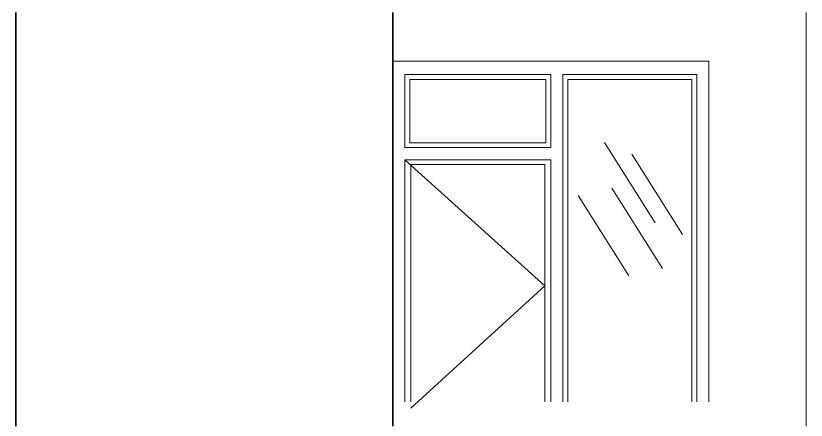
# Model space of a CAD drawing. Header units: inches. Extents: x -7543 to -822, y 102837 to 190349.
# Drawn here: x -826.4394 to -826.3744, y 102837.0004 to 102837.0336 of the extents above; entities that cross this region are included whole.
import ezdxf

# ---------------------------------------------------------------- set-up
doc = ezdxf.new("R2010")
doc.units = ezdxf.units.IN
doc.header["$MEASUREMENT"] = 0
doc.linetypes.add('ACAD_ISO07W100', pattern=[3, 0, -3])
doc.layers.add('DUVAR', color=7, linetype='Continuous', lineweight=35, true_color=0xfc4642)
doc.layers.add('PENCERE', color=7, linetype='Continuous', lineweight=18, true_color=0xffb360)

msp = doc.modelspace()

# ---------------------------------------------------------------- linework, layer by layer
at = {"layer": 'DUVAR'}
for p, q in [((-826.439414, 102836.999887, -0.002), (-826.439414, 102837.033887, -0.002)), ((-826.408414, 102836.999887, -0.002), (-826.408414, 102837.033887, -0.002))]:
    msp.add_line(p, q, dxfattribs=at)
at = {"layer": 'PENCERE'}
for p, q in [((-826.374414, 102836.999887, -0.002), (-826.374414, 102837.033887, -0.002)), ((-826.408414, 102837.029887, -0.002), (-826.408414, 102837.001887, -0.002)), ((-826.386414, 102837.029887, -0.002), (-826.408414, 102837.029887, -0.002)), ((-826.382414, 102837.029887, -0.002), (-826.408414, 102837.029887, -0.002)), ((-826.382414, 102837.029887, -0.002), (-826.382414, 102837.001887, -0.002)), ((-826.407414, 102837.028787, -0.002), (-826.407414, 102837.022787, -0.002)), ((-826.395414, 102837.028787, -0.002), (-826.407414, 102837.028787, -0.002)), ((-826.395414, 102837.028787, -0.002), (-826.395414, 102837.022787, -0.002)), ((-826.394414, 102837.028787, -0.002), (-826.394414, 102837.022787, -0.002)), ((-826.392414, 102837.028787, -0.002), (-826.394414, 102837.028787, -0.002)), ((-826.394414, 102837.028787, -0.002), (-826.383414, 102837.028787, -0.002)), ((-826.394414, 102837.025241, -0.002), (-826.394414, 102837.028787, -0.002)), ((-826.394414, 102837.028787, -0.002), (-826.383414, 102837.028787, -0.002)), ((-826.383414, 102837.028787, -0.002), (-826.383414, 102837.001887, -0.002)), ((-826.383414, 102837.028787, -0.002), (-826.383414, 102837.022787, -0.002)), ((-826.383414, 102837.028787, -0.002), (-826.383414, 102837.022787, -0.002)), ((-826.407014, 102837.028387, -0.002), (-826.395814, 102837.028387, -0.002)), ((-826.407014, 102837.023187, -0.002), (-826.407014, 102837.028387, -0.002)), ((-826.395814, 102837.028387, -0.002), (-826.395814, 102837.023187, -0.002)), ((-826.394014, 102837.025241, -0.002), (-826.394014, 102837.028387, -0.002)), ((-826.394014, 102837.028387, -0.002), (-826.383814, 102837.028387, -0.002)), ((-826.383814, 102837.028387, -0.002), (-826.383814, 102837.022787, -0.002)), ((-826.394414, 102837.025241, -0.002), (-826.394414, 102837.001887, -0.002)), ((-826.394414, 102837.001887, -0.002), (-826.394414, 102837.025241, -0.002)), ((-826.394014, 102837.001887, -0.002), (-826.394014, 102837.025241, -0.002)), ((-826.395414, 102837.022787, -0.002), (-826.407414, 102837.022787, -0.002)), ((-826.395814, 102837.023187, -0.002), (-826.407014, 102837.023187, -0.002)), ((-826.391006, 102837.023194, -0.002), (-826.386837, 102837.016597, -0.002)), ((-826.383814, 102837.022787, -0.002), (-826.383814, 102837.001887, -0.002)), ((-826.383414, 102837.022787, -0.002), (-826.383414, 102837.001887, -0.002)), ((-826.388748, 102837.022239, -0.002), (-826.384578, 102837.015642, -0.002)), ((-826.407414, 102837.021787, -0.002), (-826.407414, 102837.001887, -0.002)), ((-826.395414, 102837.021787, -0.002), (-826.407414, 102837.021787, -0.002)), ((-826.406914, 102837.021387, -0.002), (-826.406914, 102837.001887, -0.002)), ((-826.395914, 102837.021387, -0.002), (-826.406914, 102837.021387, -0.002)), ((-826.395914, 102837.021387, -0.002), (-826.395914, 102837.001887, -0.002)), ((-826.395414, 102837.021787, -0.002), (-826.395414, 102837.001887, -0.002)), ((-826.390398, 102837.019461, -0.002), (-826.386229, 102837.012864, -0.002)), ((-826.393178, 102837.018854, -0.002), (-826.389008, 102837.012256, -0.002)), ((-826.439414, 102837.003887, -0.002), (-826.439414, 102837.002887, -0.002)), ((-826.439414, 102837.003887, -0.002), (-826.439414, 102837.002887, -0.002)), ((-826.439414, 102837.003887, -0.002), (-826.439414, 102837.002887, -0.002)), ((-826.439414, 102837.003887, -0.002), (-826.439414, 102837.002887, -0.002)), ((-826.374414, 102837.001887, -0.002), (-826.374414, 102837.000887, -0.002)), ((-826.374414, 102837.001887, -0.002), (-826.374414, 102837.000887, -0.002)), ((-826.374414, 102837.001887, -0.002), (-826.374414, 102837.000887, -0.002)), ((-826.374414, 102837.001887, -0.002), (-826.374414, 102837.000887, -0.002)), ((-826.374414, 102837.001887, -0.002), (-826.374414, 102837.000887, -0.002)), ((-826.374414, 102837.001887, -0.002), (-826.374414, 102837.000887, -0.002)), ((-826.374414, 102837.001887, -0.002), (-826.374414, 102837.000887, -0.002)), ((-826.374414, 102837.001887, -0.002), (-826.374414, 102837.000887, -0.002))]:
    msp.add_line(p, q, dxfattribs=at)
at = {"layer": 'PENCERE', "linetype": 'ACAD_ISO07W100'}
for p, q in [((-826.407414, 102837.021787, -0.002), (-826.395914, 102837.011437, -0.002)), ((-826.395914, 102837.011437, -0.002), (-826.406914, 102837.001387, -0.002))]:
    msp.add_line(p, q, dxfattribs=at)

doc.saveas('drawing.dxf')
